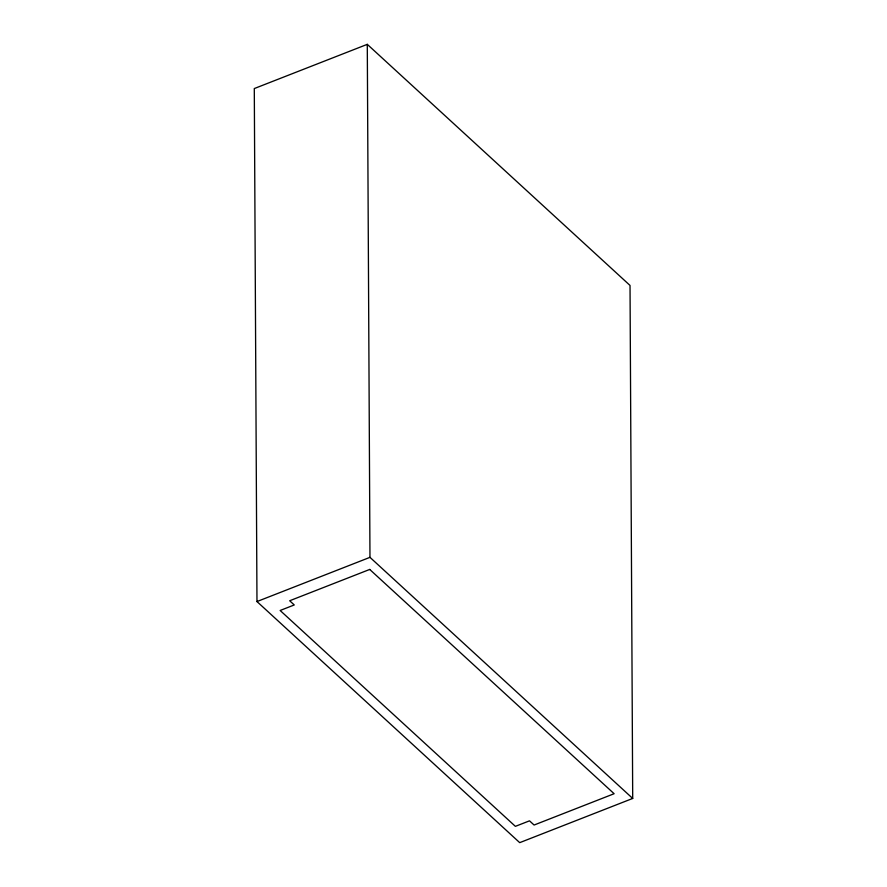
<?xml version="1.0" encoding="UTF-8"?>
<svg xmlns="http://www.w3.org/2000/svg" width="887" height="887" viewBox="0 0 887 887"><rect width="100%" height="100%" fill="white"/><g stroke="black" fill="none" stroke-linecap="round" stroke-linejoin="round"><path stroke-width="1.33" d="M367.285 44.35L254.292 88.556L256.975 601.552L519.715 842.65L632.708 798.444L630.025 285.448L367.285 44.35L369.968 557.346L632.708 798.444M256.975 601.552L369.968 557.346M369.724 569.443L289.683 600.754L294.262 604.956L280.137 610.478L515.38 826.351L529.506 820.83L534.085 825.032L614.126 793.721L369.724 569.443"/></g></svg>
